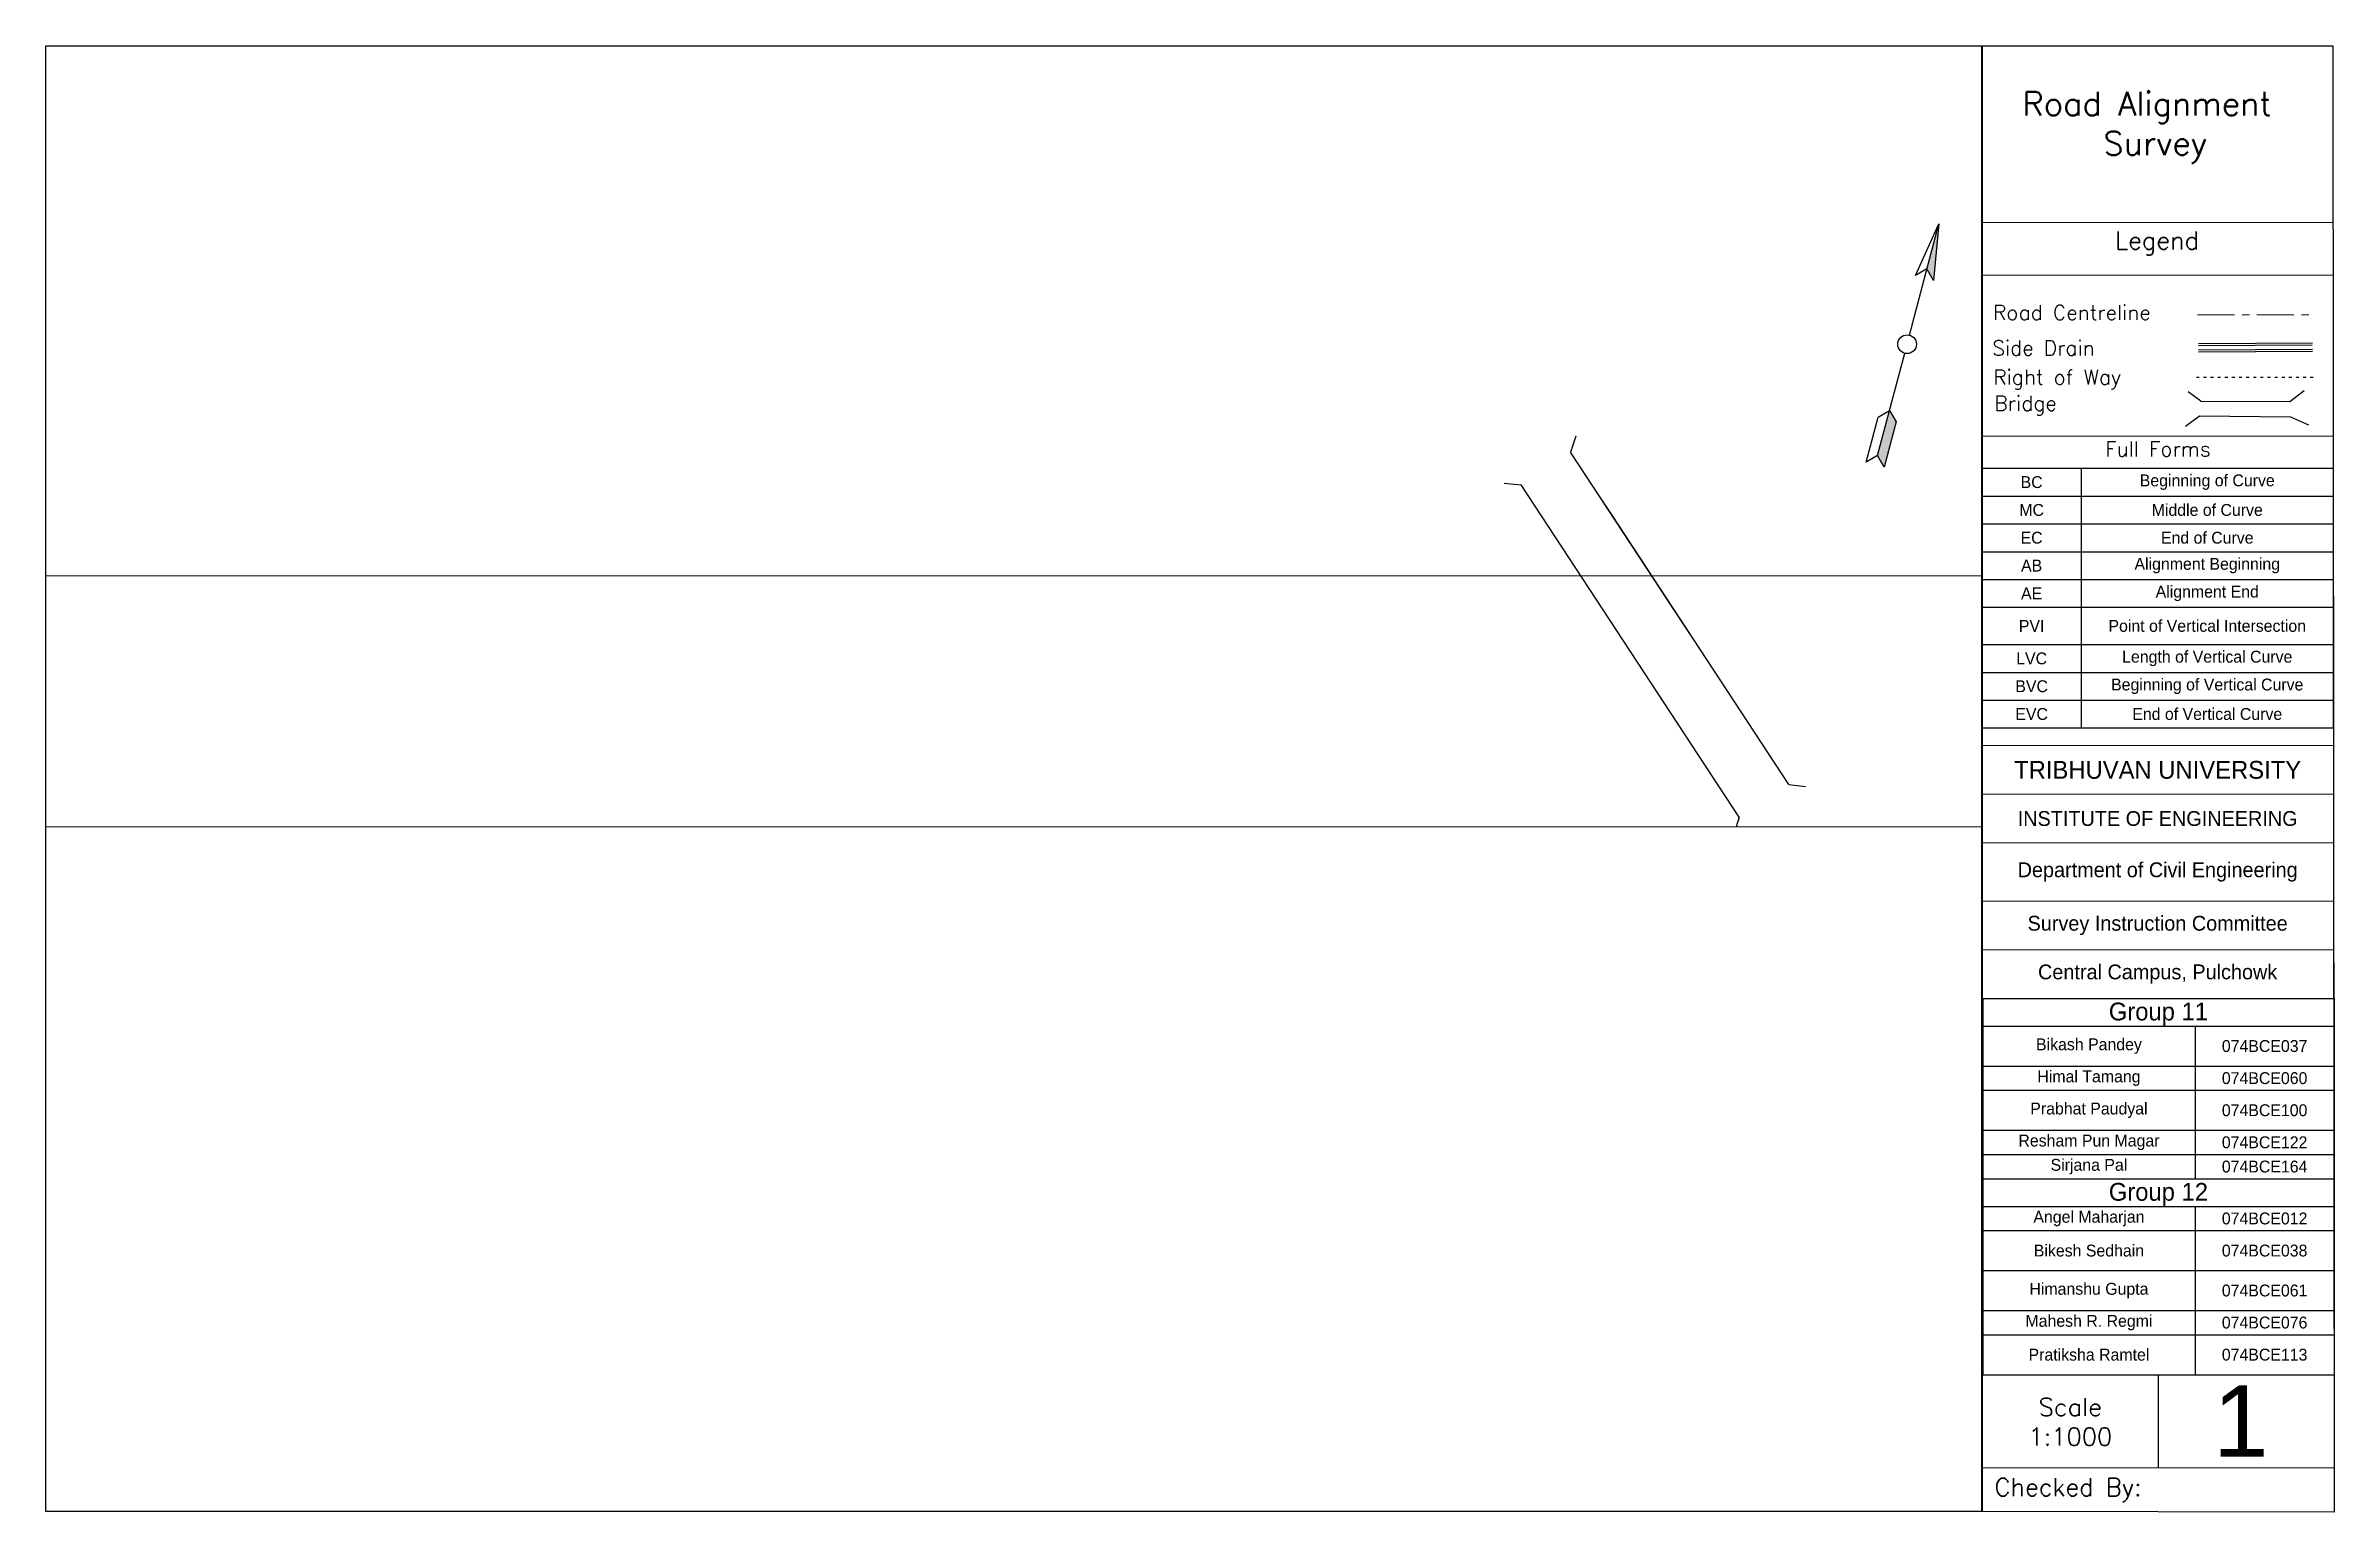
# Paper-space layout 'Sheet - (10)' of a CAD drawing. Header units: metres. Extents: x 23 to 408, y 7 to 255.
# The model-space entities are those that its viewports show. They can reach past a viewport. Long polylines and large blocks are cut down to what shows.
import ezdxf

# ---------------------------------------------------------------- set-up
doc = ezdxf.new("R2010")
doc.units = ezdxf.units.M
doc.linetypes.add('ACAD_ISO03W100', pattern=[30, 12, -18])
doc.linetypes.add('CENTER', pattern=[2, 1.25, -0.25, 0.25, -0.25])
doc.layers.add('C-ROAD', color=7, linetype='Continuous')
doc.layers.add('Title Block', color=7, linetype='Continuous')
doc.styles.add('Annotative', font='txt')
doc.styles.add('Legend', font='@Arial Unicode MS.shx', dxfattribs={"height": 3})
doc.styles.get("Standard").update_dxf_attribs({"font": 'simplex.shx'})

# ---------------------------------------------------------------- blocks, each defined once
blk = doc.blocks.new('North')
at = {"linetype": 'Continuous'}
for points in [[(0, 25), (3, 22), (0, 40)], [(0, -22), (0, -37), (3, -40), (3, -25)]]:
    blk.add_hatch(color=256, dxfattribs=at).paths.add_polyline_path(points)
for points in [[(0, 25), (-3, 22), (0, 40), (3, 22), (0, 25)], [(0, 3), (0, 40)], [(0, -37), (0, -3)], [(0, -22), (3, -25), (3, -40), (0, -37), (-3, -40), (-3, -25), (0, -22)]]:
    blk.add_lwpolyline(points, dxfattribs=at)
blk.add_circle((0, 0), 3, dxfattribs=at)
blk = doc.blocks.new('*T60')
at = {"layer": 'Defpoints', "color": 8, "linetype": 'ByBlock', "lineweight": 0, "transparency": 16777216}
for p, q in [((0, 0), (59.23, 0)), ((0, 0), (0, -42.61)), ((59.23, 0), (59.23, -42.61)), ((0, -8.2), (59.23, -8.2)), ((0, -16.4), (59.23, -16.4)), ((0, -26.21), (59.23, -26.21)), ((0, -34.41), (59.23, -34.41)), ((0, -42.61), (59.23, -42.61))]:
    blk.add_line(p, q, dxfattribs=at)
at = {"layer": 'Title Block', "color": 7, "transparency": 16777216, "width": 59.1051, "attachment_point": 5}
for s, insert, char_height in [('{\\fSystem|b0|i0|c0;TRIBHUVAN UNIVERSITY', (29.61, -4.1), 3), ('{\\fSystem|b0|i0|c0;INSTITUTE OF ENGINEERING', (29.61, -12.3), 2.5), ('{\\fSystem|b0|i0|c0;Department of Civil Engineering', (29.61, -21.3), 2.5), ('{\\fSystem|b0|i0|c0;Survey Instruction Committee', (29.61, -30.31), 2.5), ('{\\fSystem|b0|i0|c0;Central Campus, Pulchowk', (29.61, -38.51), 2.5)]:
    blk.add_mtext(s, dxfattribs=dict(at, insert=insert, char_height=char_height))
blk = doc.blocks.new('*T61')
at = {"layer": 'Title Block', "color": 0, "linetype": 'ByBlock', "lineweight": -2, "transparency": 16777216}
for p, q in [((0, 0), (59.22, 0)), ((0, 0), (0, -63.41)), ((59.22, 0), (59.22, -63.41)), ((0, -4.66), (59.22, -4.66)), ((35.8, -4.66), (35.8, -30.38)), ((0, -11.4), (59.22, -11.4)), ((0, -15.48), (59.22, -15.48)), ((0, -22.21), (59.22, -22.21)), ((0, -26.3), (59.22, -26.3)), ((0, -30.38), (59.22, -30.38)), ((0, -35.05), (59.22, -35.05)), ((35.8, -35.05), (35.8, -63.41)), ((0, -39.13), (59.22, -39.13)), ((0, -45.86), (59.22, -45.86)), ((0, -52.59), (59.22, -52.59)), ((0, -56.68), (59.22, -56.68)), ((0, -63.41), (59.22, -63.41))]:
    blk.add_line(p, q, dxfattribs=at)
at = {"layer": 'Title Block', "color": 7, "transparency": 16777216}
for s, insert, char_height, width, attachment_point in [('{\\fSystem|b0|i0|c0|p0;Group 11}', (29.61, -4.6), 3, 59.1002, 8), ('{\\fSystem|b0|i0|c0|p0;Bikash Pandey}', (17.9, -8.03), 2, 35.6753, 5), ('{\\fSystem|b0|i0|c0|p0;074BCE037}', (47.51, -8.03), 2, 23.3049, 5), ('{\\fSystem|b0|i0|c0|p0;Himal Tamang}', (17.9, -13.44), 2, 35.6753, 5), ('{\\fSystem|b0|i0|c0|p0;074BCE060}', (47.51, -13.44), 2, 23.3049, 5), ('{\\fSystem|b0|i0|c0|p0;Prabhat Paudyal}', (17.9, -18.85), 2, 35.6753, 5), ('{\\fSystem|b0|i0|c0|p0;074BCE100}', (47.51, -18.85), 2, 23.3049, 5), ('{\\fSystem|b0|i0|c0|p0;Resham Pun Magar}', (17.9, -24.25), 2, 35.6753, 5), ('{\\fSystem|b0|i0|c0|p0;Sirjana Pal}', (17.9, -28.34), 2, 35.6753, 5), ('{\\fSystem|b0|i0|c0|p0;074BCE122}', (47.51, -24.25), 2, 23.3049, 5), ('{\\fSystem|b0|i0|c0|p0;074BCE164}', (47.51, -28.34), 2, 23.3049, 5), ('{\\fSystem|b0|i0|c0|p0;Group 12}', (29.61, -34.99), 3, 59.1002, 8), ('{\\fSystem|b0|i0|c0|p0;Angel Maharjan}', (17.9, -37.09), 2, 35.6753, 5), ('{\\fSystem|b0|i0|c0|p0;074BCE012}', (47.51, -37.09), 2, 23.3049, 5), ('{\\fSystem|b0|i0|c0|p0;Bikesh Sedhain}', (17.9, -42.5), 2, 35.6753, 5), ('{\\fSystem|b0|i0|c0|p0;074BCE038}', (47.51, -42.5), 2, 23.3049, 5), ('{\\fSystem|b0|i0|c0|p0;Himanshu Gupta}', (17.9, -49.23), 2, 35.6753, 5), ('{\\fSystem|b0|i0|c0|p0;074BCE061}', (47.51, -49.23), 2, 23.3049, 5), ('{\\fSystem|b0|i0|c0|p0;Mahesh R. Regmi}', (17.9, -54.63), 2, 35.6753, 5), ('{\\fSystem|b0|i0|c0|p0;074BCE076}', (47.51, -54.63), 2, 23.3049, 5), ('{\\fSystem|b0|i0|c0|p0;Pratiksha Ramtel}', (17.9, -60.04), 2, 35.6753, 5), ('{\\fSystem|b0|i0|c0|p0;074BCE113}', (47.51, -60.04), 2, 23.3049, 5)]:
    blk.add_mtext(s, dxfattribs=dict(at, insert=insert, char_height=char_height, width=width, attachment_point=attachment_point))
blk = doc.blocks.new('*T62')
at = {"layer": 'Title Block', "color": 0, "linetype": 'ByBlock', "lineweight": -2, "transparency": 16777216}
for p, q in [((0, 0), (59.19, 0)), ((0, 0), (0, -43.76)), ((16.74, 0), (16.74, -43.76)), ((59.19, 0), (59.19, -43.76)), ((0, -4.69), (59.19, -4.69)), ((0, -9.37), (59.19, -9.37)), ((0, -14.06), (59.19, -14.06)), ((0, -18.74), (59.19, -18.74)), ((0, -23.43), (59.19, -23.43)), ((0, -29.71), (59.19, -29.71)), ((0, -34.39), (59.19, -34.39)), ((0, -39.08), (59.19, -39.08)), ((0, -43.76), (59.19, -43.76))]:
    blk.add_line(p, q, dxfattribs=at)
at = {"layer": 'Title Block', "color": 7, "transparency": 16777216, "char_height": 2, "attachment_point": 5}
for s, insert, width in [('{\\fSystem|b0|i0|c0;BC', (8.37, -2.34), 16.6227), ('{\\fSystem|b0|i0|c0;Beginning of Curve', (37.97, -2.34), 42.3281), ('{\\fSystem|b0|i0|c0;MC', (8.37, -7.03), 16.6227), ('{\\fSystem|b0|i0|c0;Middle of Curve', (37.97, -7.03), 42.3281), ('{\\fSystem|b0|i0|c0;EC', (8.37, -11.71), 16.6227), ('{\\fSystem|b0|i0|c0;End of Curve', (37.97, -11.71), 42.3281), ('{\\fSystem|b0|i0|c0;AB', (8.37, -16.4), 16.6227), ('{\\fSystem|b0|i0|c0;AE', (8.37, -21.08), 16.6227), ('{\\fSystem|b0|i0|c0;Alignment End', (37.97, -21.08), 42.3281), ('{\\fSystem|b0|i0|c0;PVI', (8.37, -26.57), 16.6227), ('{\\fSystem|b0|i0|c0;Point of Vertical Intersection', (37.97, -26.57), 42.3281), ('{\\fSystem|b0|i0|c0;Length of Vertical Curve', (37.97, -32.05), 42.3281), ('{\\fSystem|b0|i0|c0;LVC', (8.37, -32.05), 16.6227), ('{\\fSystem|b0|i0|c0;BVC', (8.37, -36.74), 16.6227), ('{\\fSystem|b0|i0|c0;Beginning of Vertical Curve', (37.97, -36.74), 42.3281), ('{\\fSystem|b0|i0|c0;EVC', (8.37, -41.42), 16.6227), ('{\\fSystem|b0|i0|c0;End of Vertical Curve', (37.97, -41.42), 42.3281)]:
    blk.add_mtext(s, dxfattribs=dict(at, insert=insert, width=width))
at = {"layer": 'Title Block', "color": 7, "transparency": 16777216, "insert": (37.97, -16.4), "char_height": 2, "width": 42.3281, "attachment_point": 5, "style": 'Annotative'}
blk.add_mtext('{\\fSystem|b0|i0|c0;Alignment Beginning', dxfattribs=at)
blk = doc.blocks.new('Right Title Block')
at = {"linetype": 'CENTER', "lineweight": 20, "ltscale": 5}
blk.add_line((36.33, -45.21), (55.35, -45.21), dxfattribs=at)
for p, q in [((36.48, -50.06), (55.71, -49.92)), ((36.49, -51.13), (55.72, -50.98)), ((36.5, -50.39), (55.68, -50.27)), ((36.52, -51.46), (55.7, -51.33)), ((36.89, -59.76), (34.77, -58.16)), ((36.89, -59.76), (51.91, -59.82)), ((51.91, -59.82), (54.28, -57.97)), ((34.33, -63.98), (36.69, -62.25)), ((36.69, -62.25), (51.98, -62.38)), ((51.98, -62.38), (55.04, -63.72)), ((0, -65.67), (59.19, -65.61))]:
    blk.add_line(p, q)
at = {"linetype": 'ACAD_ISO03W100', "ltscale": 0.04}
blk.add_line((36.14, -55.73), (56.05, -55.73), dxfattribs=at)
at = {"layer": 'Title Block'}
for p, q in [((0, -29.67), (59.15, -29.61)), ((0, -38.51), (59.15, -38.45)), ((29.71, -223.83), (29.71, -239.5)), ((0.06, -239.53), (59.36, -239.48))]:
    blk.add_line(p, q, dxfattribs=at)
blk.add_lwpolyline([(0, 0.13), (59.12, 0.13), (59.37, -247.01), (0, -246.88)], close=True, dxfattribs=at)
for name, p in [('*T62', (0, -71.07)), ('*T60', (0, -117.81)), ('*T61', (0.13, -160.42))]:
    blk.add_blockref(name, p)
at = {"insert": (29.65, -67.82), "char_height": 2.5, "width": 59.1964, "attachment_point": 5, "style": 'Legend'}
blk.add_mtext('{\\Fsimplex|c0;Full Forms}', dxfattribs=at)
at = {"layer": 'Title Block', "attachment_point": 5}
for s, insert, char_height, width in [('Road Alignment  Survey', (29.2, -13.62), 4, 58.389), ('Legend', (29.52, -33.17), 3, 58.8595)]:
    blk.add_mtext(s, dxfattribs=dict(at, insert=insert, char_height=char_height, width=width))
at = {"layer": 'Title Block', "style": 'Legend'}
for s, insert, char_height, width, attachment_point in [('{\\Fsimplex|c0;Road Centreline}', (1.87, -43.56), 2.5, 32.2908, 1), ('{\\Fsimplex|c0;Side Drain}', (1.74, -49.55), 2.5, 30.8869, 1), ('{\\Fsimplex|c0;Right of Way}', (1.91, -54.45), 2.5, 26.8579, 1), ('{\\Fsimplex|c0;Bridge}', (2.1, -58.86), 2.5, 27.6234, 1), ('{\\Fsimplex|c0;Scale\\P1:1000}', (14.89, -231.77), 3, 29.6479, 5)]:
    blk.add_mtext(s, dxfattribs=dict(at, insert=insert, char_height=char_height, width=width, attachment_point=attachment_point))
at = {"layer": 'Title Block', "lineweight": 5, "insert": (0.06, -243.27), "char_height": 3, "width": 59.3033, "attachment_point": 4, "style": 'Annotative'}
blk.add_mtext('{\\Fsimplex|c0; Checked By: }', dxfattribs=at)

msp = doc.modelspace()

# ---------------------------------------------------------------- linework, layer by layer
at = {"layer": 'C-ROAD'}
for p, q in [((627279.82, 3063217.18, 1304.36), (627281.87, 3063219.13, 1306.41)), ((627269.85, 3063216.42, 1304.36), (627267.52, 3063218.04, 1306.41)), ((627279.82, 3063217.18, 1304.36), (627284.89, 3063150.37, 1304.36)), ((627272.86, 3063147.66, 1302.31), (627274.91, 3063149.61, 1304.36)), ((627287.21, 3063148.75, 1302.31), (627284.89, 3063150.37, 1304.36))]:
    msp.add_line(p, q, dxfattribs=at)

# ---------------------------------------------------------------- next in the draw order: wipeouts: each hides what was drawn before it
for points, z in [([(627270.28, 3063216.46), (627274.69, 3063149.6), (627260.24, 3063182.62), (627262.93, 3063211.56)], 1304.36), ([(627280.55, 3063217.23), (627285.62, 3063150.43), (627300.86, 3063195.73), (627287.54, 3063214.73)], 1304.94)]:
    msp.add_wipeout(points).translate(0, 0, z).dxf.layer = 'C-ROAD'

# ---------------------------------------------------------------- next in the draw order: linework, layer by layer
msp.add_line((627269.85, 3063216.42, 1304.36), (627274.91, 3063149.61, 1304.36), dxfattribs=at)

psp = doc.layouts.new('Sheet - (10)')

# ---------------------------------------------------------------- linework, layer by layer
psp.add_lwpolyline([(22.69, 254.61), (349.05, 254.61), (349.05, 7.59), (22.69, 7.59)], close=True)

# ---------------------------------------------------------------- block references
psp.add_blockref('Right Title Block', (349.04, 254.47))
at = {"xscale": 0.5249999999999999, "yscale": 0.5249999999999999, "zscale": 0.00105, "rotation": 345.1962381303949}
psp.add_blockref('North', (336.42, 204.31), dxfattribs=at)

# ---------------------------------------------------------------- texts
at = {"insert": (378.69, 28.84), "char_height": 12, "width": 29.5369, "attachment_point": 1, "style": 'Legend'}
psp.add_mtext('  1', dxfattribs=at)

# ---------------------------------------------------------------- viewports
at = {"layer": 'Defpoints', "view_target_point": (627355.71, 3063101.81), "view_twist_angle": -151.0451}
psp.add_viewport(center=(185.87, 188.8), size=(326.36, 131.6103), view_center_point=(0, 0), view_height=131.6103, status=3, dxfattribs=at)
at = {"layer": 'Defpoints', "view_target_point": (627677.9, 3063933.27)}
psp.add_viewport(center=(185.87, 86.45), size=(326.36, 157.707), view_center_point=(0, 0), view_height=157.707, dxfattribs=at).dxf.unprotected_set("ltscale", 0)

doc.saveas('drawing.dxf')
